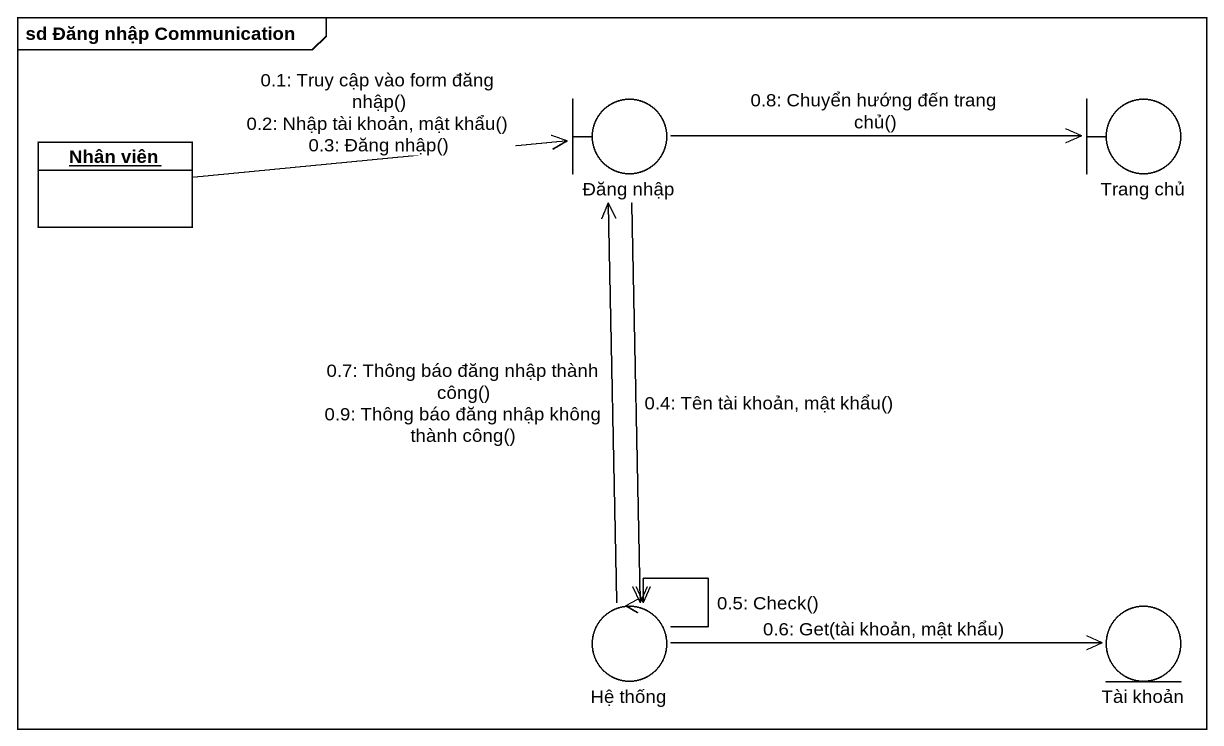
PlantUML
@startuml
mainframe sd Đăng nhập Communication
allowmixing
hide circle
hide empty members
object "Nhân viên" as Nhân_viên
boundary "Đăng nhập" as Đăng_nhập
boundary "Trang chủ" as Trang_chủ
control "Hệ thống" as Hệ_thống
entity "Tài khoản" as Tài_khoản
Nhân_viên -right-> Đăng_nhập : 0.1: Truy cập vào form đăng nhập()\n0.2: Nhập tài khoản, mật khẩu()\n0.3: Đăng nhập()
Đăng_nhập --> Hệ_thống : 0.4: Tên tài khoản, mật khẩu()
Hệ_thống --> Hệ_thống : 0.5: Check()
Hệ_thống -right-> Tài_khoản : 0.6: Get(tài khoản, mật khẩu)
Hệ_thống -up-> Đăng_nhập : 0.7: Thông báo đăng nhập thành công()\n0.9: Thông báo đăng nhập không thành công()
Đăng_nhập -right-> Trang_chủ : 0.8: Chuyển hướng đến trang chủ()
@enduml
